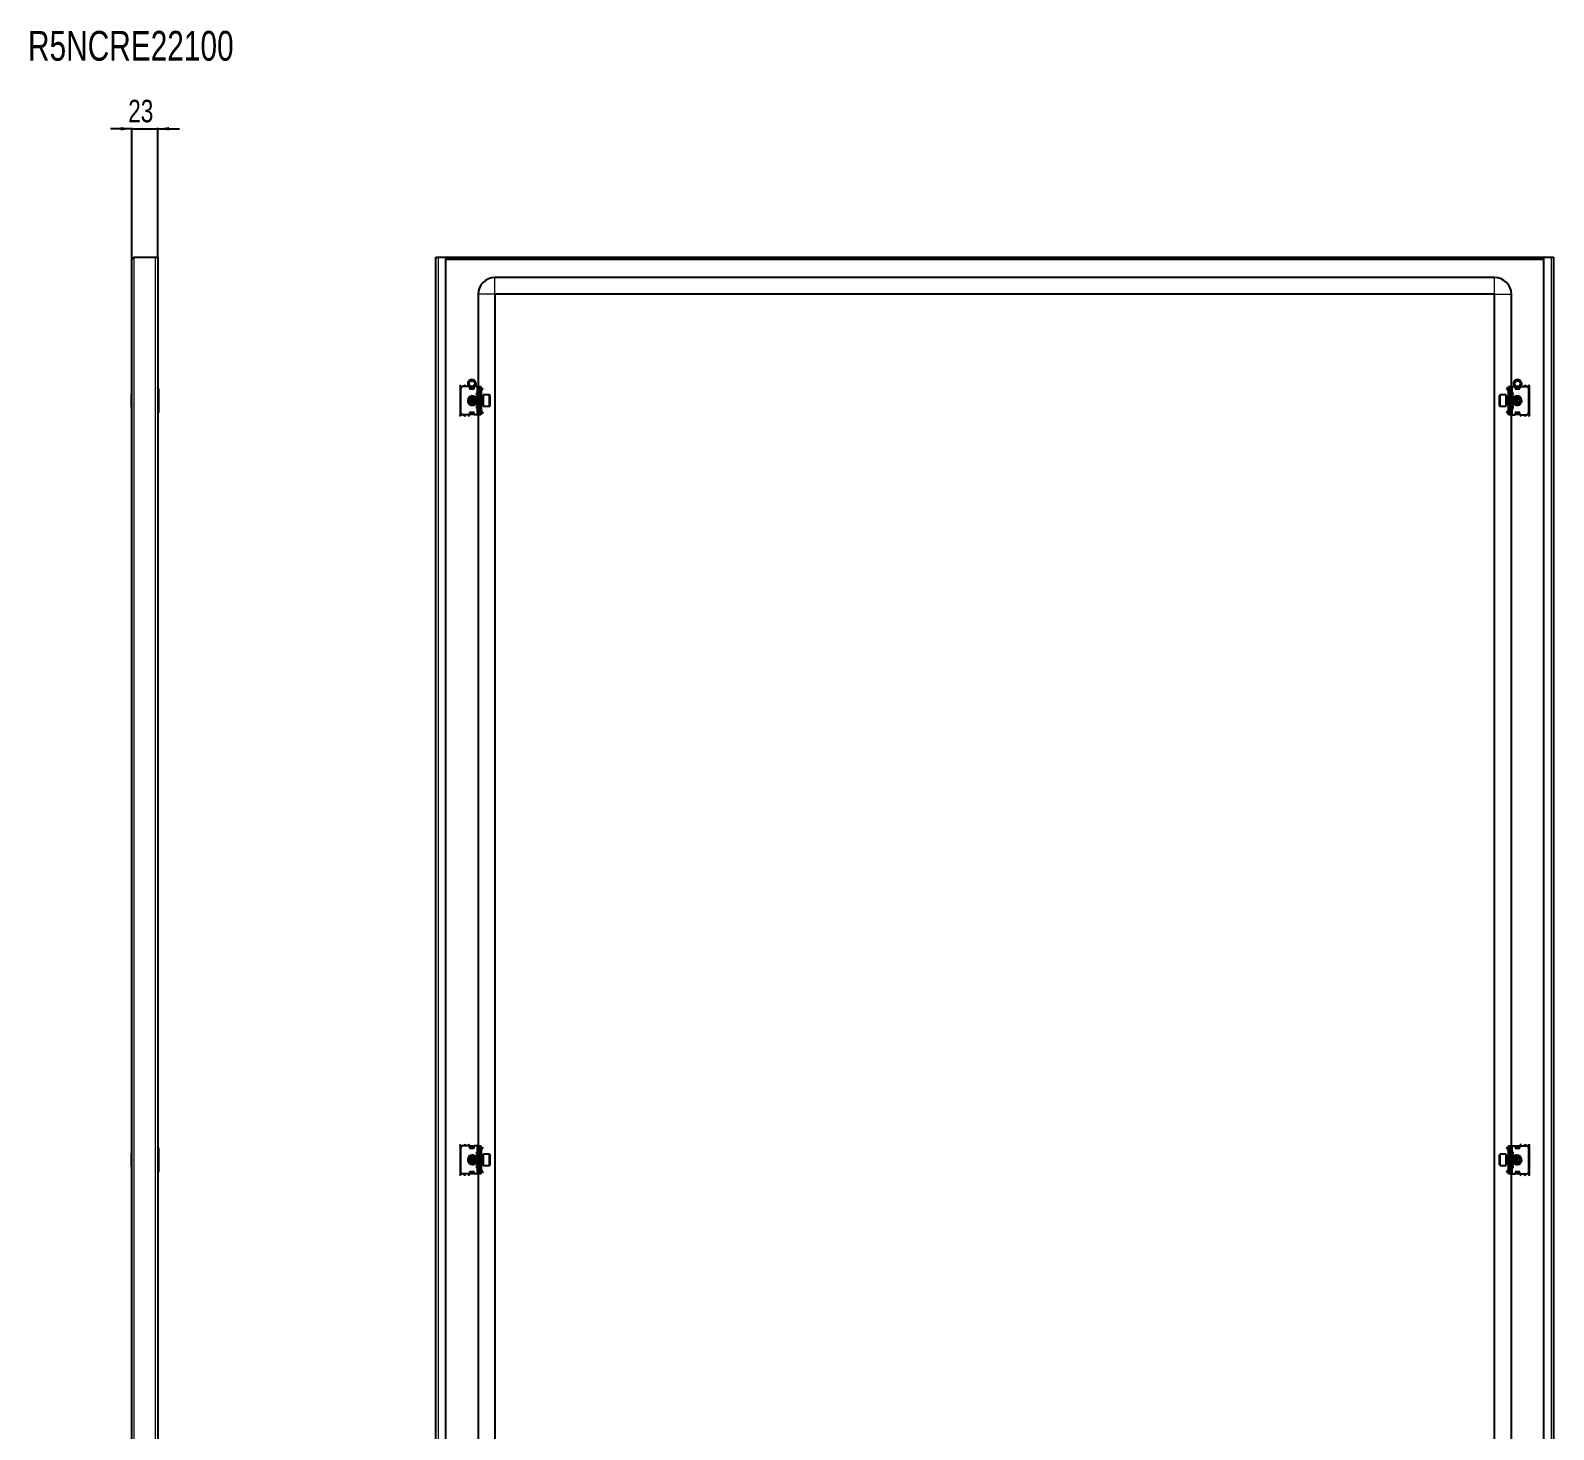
# Model space of a CAD drawing. Header units: millimetres. Extents: x -661 to 2133, y -1282 to 1206.
# Drawn here: x 778 to 2133, y -38 to 1206 of the extents above; entities that cross this region are included whole.
import ezdxf

# ---------------------------------------------------------------- set-up
doc = ezdxf.new("R2010")
doc.units = ezdxf.units.MM
doc.layers.add('FORMAT', color=7, linetype='Continuous')
doc.styles.add('SLDTEXTSTYLE0', font='TXT', dxfattribs={"width": 0.75})
doc.dimstyles.new('SLDDIMSTYLE0', dxfattribs={"dimtxt": 20, "dimasz": 10, "dimexe": 0, "dimexo": 0.0625, "dimgap": 5, "dimtad": 2, "dimdec": 1, "dimrnd": 1e-09, "dimzin": 12, "dimdsep": 46, "dimtxsty": 'SLDTEXTSTYLE0', "dimsah": 1, "dimcen": 0.09, "dimadec": 0, "dimazin": 3, "dimtfac": 1, "dimtmove": 0, "dimatfit": 0, "dimfxl": 0, "dimfrac": 2, "dimtolj": 1, "dimtzin": 12, "dimarcsym": 0})

# ---------------------------------------------------------------- blocks, each defined once
blk = doc.blocks.new('_D')
at = {"layer": 'FORMAT'}
for p, q in [((868.5, 1118.7), (849.3, 1118.7)), ((868.5, 1002.5), (868.5, 1119.7)), ((868.5, 1118.7), (891.5, 1118.7)), ((891.5, 1004.6), (891.5, 1119.7)), ((891.5, 1118.7), (910.7, 1118.7))]:
    blk.add_line(p, q, dxfattribs=at)
for points in [[(868.5, 1118.7), (858.5, 1120.3), (858.5, 1117.2)], [(891.5, 1118.7), (901.5, 1117.2), (901.5, 1120.3)]]:
    blk.add_solid(points, dxfattribs=at)
at = {"layer": 'FORMAT', "insert": (865.2, 1144.5), "char_height": 20, "attachment_point": 1, "style": 'SLDTEXTSTYLE0'}
blk.add_mtext('23', dxfattribs=at)

msp = doc.modelspace()

# ---------------------------------------------------------------- linework, layer by layer
at = {"color": 7, "linetype": 'Continuous', "lineweight": 25}
for p, q in [((868.5, -1148.34), (868.5, 1002.46)), ((870.6, 1004.56), (889.4, 1004.56)), ((889.4, 1004.56), (891.5, 1004.56)), ((891.5, 1004.56), (891.5, -1150.44)), ((1138.87, 1004.56), (1140.97, 1004.56)), ((1138.87, -1150.44), (1138.87, 1004.56)), ((1140.97, 1004.56), (1147.37, 1004.56)), ((1147.37, 1004.56), (1147.37, -1150.44)), ((1147.37, 1004.56), (2124.37, 1004.56)), ((1147.37, 1003.06), (2124.37, 1003.06)), ((2124.37, -1150.44), (2124.37, 1004.56)), ((2124.37, 1004.56), (2130.77, 1004.56)), ((2130.77, 1004.56), (2132.87, 1004.56)), ((2132.87, 1004.56), (2132.87, -1150.44)), ((2080.37, 986.56), (1191.37, 986.56)), ((1176.37, 971.56), (1176.37, 889.56)), ((1191.37, 971.56), (1191.37, -1117.44)), ((2080.37, 971.56), (1191.37, 971.56)), ((2080.37, -1117.44), (2080.37, 971.56)), ((2095.37, 889.56), (2095.37, 971.56)), ((868.5, 882.84), (868.2, 882.84)), ((868.2, 871.27), (868.2, 882.84)), ((892, 887.56), (892, 866.56)), ((1160.37, 889.81), (1160.37, 864.31)), ((1160.87, 887.56), (1160.87, 866.56)), ((1168.87, 889.56), (1162.87, 889.56)), ((1168.87, 889.56), (1168.87, 887.56)), ((1169.07, 888.77), (1168.87, 888.88)), ((1168.87, 887.56), (1172.87, 887.56)), ((1169.07, 887.56), (1169.07, 888.77)), ((1169.12, 889.18), (1169.45, 889.41)), ((1169.62, 889.18), (1169.12, 888.82)), ((1169.12, 888.82), (1169.12, 889.18)), ((1169.12, 887.91), (1169.12, 888.82)), ((1169.12, 887.56), (1169.12, 887.91)), ((1169.62, 889.33), (1169.62, 889.18)), ((1169.62, 889.18), (1170.03, 889.18)), ((1171.71, 889.18), (1172.12, 889.18)), ((1172.12, 889.18), (1172.12, 889.33)), ((1172.62, 888.82), (1172.12, 889.18)), ((1172.29, 889.41), (1172.62, 889.18)), ((1172.62, 889.18), (1172.62, 888.82)), ((1172.87, 888.88), (1172.62, 888.74)), ((1172.62, 888.82), (1172.62, 887.91)), ((1172.62, 887.91), (1172.62, 887.56)), ((1172.87, 887.56), (1172.87, 889.56)), ((1175.37, 889.56), (1172.87, 889.56)), ((1174.87, 884.06), (1174.87, 882.06)), ((1175.37, 884.06), (1174.87, 884.06)), ((1174.87, 882.31), (1175.87, 882.31)), ((1174.87, 882.06), (1176.55, 881.09)), ((1176.37, 881.06), (1174.87, 881.06)), ((1174.87, 881.06), (1174.87, 873.06)), ((1176.87, 889.56), (1175.37, 889.56)), ((1176.87, 884.06), (1175.37, 884.06)), ((1175.87, 882.31), (1176.37, 882.31)), ((1176.37, 882.31), (1176.37, 881.19)), ((1176.87, 887.56), (1176.87, 889.56)), ((1176.87, 889.56), (1178.87, 889.56)), ((1176.87, 887.56), (1176.87, 866.56)), ((1177.87, 866.56), (1177.87, 887.56)), ((1178.87, 889.56), (1178.87, 889.29)), ((1178.87, 889.29), (1178.87, 864.82)), ((1178.87, 888.47), (1179.08, 888.26)), ((1179.37, 885.81), (1178.87, 885.81)), ((1179.37, 882.31), (1178.87, 882.31)), ((1179.37, 887.56), (1179.37, 887.1)), ((1179.37, 882.31), (1179.37, 885.81)), ((1179.37, 880.06), (1179.37, 882.31)), ((1179.46, 887.22), (1180.43, 888.2)), ((1179.81, 886.87), (1179.46, 887.22)), ((1179.81, 886.87), (1180.78, 887.84)), ((1180.43, 888.2), (1180.78, 887.84)), ((1186.27, 882.06), (1180.87, 882.06)), ((1180.87, 882.06), (1180.87, 872.06)), ((1186.87, 881.46), (1186.87, 872.66)), ((2084.87, 881.12), (2084.87, 881.46)), ((2084.87, 872.66), (2084.87, 881.12)), ((2090.87, 882.06), (2085.47, 882.06)), ((2090.87, 881.68), (2090.87, 882.06)), ((2090.87, 872.06), (2090.87, 881.68)), ((2091.31, 888.2), (2090.96, 887.84)), ((2091.93, 886.87), (2090.96, 887.84)), ((2092.28, 887.22), (2091.31, 888.2)), ((2091.93, 886.87), (2092.28, 887.22)), ((2092.37, 887.56), (2092.37, 887.16)), ((2092.37, 885.81), (2092.87, 885.81)), ((2092.37, 885.81), (2092.37, 882.31)), ((2092.87, 882.31), (2092.37, 882.31)), ((2092.37, 882.31), (2092.37, 880.06)), ((2092.66, 888.26), (2092.87, 888.47)), ((2092.87, 889.56), (2094.87, 889.56)), ((2092.87, 889.29), (2092.87, 889.56)), ((2092.87, 864.82), (2092.87, 889.29)), ((2093.87, 887.56), (2093.87, 866.56)), ((2094.87, 889.56), (2094.87, 887.56)), ((2094.87, 889.56), (2096.37, 889.56)), ((2094.87, 866.56), (2094.87, 887.56)), ((2096.37, 884.06), (2094.87, 884.06)), ((2095.19, 881.09), (2096.87, 882.06)), ((2095.37, 881.19), (2095.37, 882.31)), ((2095.37, 882.31), (2095.87, 882.31)), ((2096.87, 881.06), (2095.37, 881.06)), ((2095.87, 882.31), (2096.87, 882.31)), ((2096.37, 889.56), (2098.87, 889.56)), ((2096.87, 884.06), (2096.37, 884.06)), ((2096.87, 882.06), (2096.87, 884.06)), ((2096.87, 873.06), (2096.87, 881.06)), ((2098.87, 889.56), (2098.87, 887.56)), ((2099.12, 888.74), (2098.87, 888.88)), ((2098.87, 887.56), (2102.87, 887.56)), ((2099.12, 889.18), (2099.45, 889.41)), ((2099.62, 889.18), (2099.12, 888.82)), ((2099.12, 888.82), (2099.12, 889.18)), ((2099.12, 887.91), (2099.12, 888.82)), ((2099.12, 887.56), (2099.12, 887.91)), ((2099.62, 889.33), (2099.62, 889.18)), ((2099.62, 889.18), (2100.03, 889.18)), ((2101.71, 889.18), (2102.12, 889.18)), ((2102.12, 889.18), (2102.12, 889.33)), ((2102.62, 888.82), (2102.12, 889.18)), ((2102.29, 889.41), (2102.62, 889.18)), ((2102.62, 889.18), (2102.62, 888.82)), ((2102.62, 888.82), (2102.62, 887.91)), ((2102.62, 887.91), (2102.62, 887.56)), ((2102.87, 888.88), (2102.67, 888.77)), ((2102.67, 888.77), (2102.67, 887.56)), ((2102.87, 887.56), (2102.87, 889.56)), ((2102.87, 889.56), (2108.87, 889.56)), ((2110.87, 866.56), (2110.87, 887.56)), ((2111.37, 864.31), (2111.37, 889.81)), ((868.2, 871.27), (868.5, 871.27)), ((1170.35, 874.49), (1171.18, 874.3)), ((1171.42, 880.06), (1170.87, 879.5)), ((1170.87, 879.5), (1170.87, 874.61)), ((1170.87, 874.61), (1171.42, 874.06)), ((1171.48, 880.06), (1171.42, 880.06)), ((1171.42, 880.06), (1171.42, 874.06)), ((1171.42, 874.06), (1171.48, 874.06)), ((1171.87, 879.5), (1171.48, 880.06)), ((1171.48, 880.06), (1171.48, 875.91)), ((1171.48, 875.91), (1171.48, 874.06)), ((1171.48, 874.06), (1171.87, 874.61)), ((1171.66, 874.31), (1172.03, 874.38)), ((1172.26, 880.06), (1171.87, 879.5)), ((1171.87, 879.5), (1171.87, 876.12)), ((1171.87, 876.12), (1171.87, 874.61)), ((1171.87, 874.61), (1172.26, 874.06)), ((1172.48, 880.06), (1172.26, 880.06)), ((1172.26, 880.06), (1172.26, 875.91)), ((1172.26, 875.91), (1172.26, 874.06)), ((1172.26, 874.06), (1172.48, 874.06)), ((1172.87, 879.5), (1172.48, 880.06)), ((1172.48, 880.06), (1172.48, 875.91)), ((1172.48, 875.91), (1172.48, 874.06)), ((1172.48, 874.06), (1172.87, 874.61)), ((1172.7, 879.75), (1172.95, 879.61)), ((1172.95, 874.5), (1172.7, 874.37)), ((1173.26, 880.06), (1172.87, 879.5)), ((1172.87, 879.5), (1172.87, 876.12)), ((1172.87, 876.12), (1172.87, 874.61)), ((1172.87, 874.61), (1173.26, 874.06)), ((1173.48, 880.06), (1173.26, 880.06)), ((1173.26, 880.06), (1173.26, 875.91)), ((1173.26, 875.91), (1173.26, 874.06)), ((1173.26, 874.06), (1173.48, 874.06)), ((1173.87, 879.5), (1173.48, 880.06)), ((1173.48, 880.06), (1173.48, 875.91)), ((1173.48, 875.91), (1173.48, 874.06)), ((1173.48, 874.06), (1173.87, 874.61)), ((1174.26, 880.06), (1173.87, 879.5)), ((1173.87, 879.5), (1173.87, 876.12)), ((1173.87, 876.12), (1173.87, 874.61)), ((1173.87, 874.61), (1174.26, 874.06)), ((1174.48, 880.06), (1174.26, 880.06)), ((1174.26, 880.06), (1174.26, 875.91)), ((1174.26, 875.91), (1174.26, 874.06)), ((1174.26, 874.06), (1174.48, 874.06)), ((1174.87, 879.5), (1174.48, 880.06)), ((1174.48, 880.06), (1174.48, 875.91)), ((1174.48, 875.91), (1174.48, 874.06)), ((1174.48, 874.06), (1174.87, 874.61)), ((1174.87, 873.06), (1176.37, 873.06)), ((1176.55, 873.02), (1174.87, 872.06)), ((1174.87, 872.06), (1174.87, 870.06)), ((1175.87, 871.81), (1174.87, 871.81)), ((1174.87, 870.06), (1175.37, 870.06)), ((1175.37, 870.06), (1176.87, 870.06)), ((1176.37, 871.81), (1175.87, 871.81)), ((1176.37, 872.92), (1176.37, 871.81)), ((1179.26, 880.06), (1178.87, 879.5)), ((1178.87, 874.61), (1179.26, 874.06)), ((1178.87, 871.81), (1179.37, 871.81)), ((1179.37, 868.31), (1178.87, 868.31)), ((1179.48, 880.06), (1179.26, 880.06)), ((1179.26, 880.06), (1179.26, 875.91)), ((1179.26, 875.91), (1179.26, 874.06)), ((1179.26, 874.06), (1179.48, 874.06)), ((1179.37, 871.81), (1179.37, 874.06)), ((1179.37, 868.31), (1179.37, 871.81)), ((1179.37, 866.56), (1179.37, 866.95)), ((1179.81, 867.25), (1179.46, 866.89)), ((1179.87, 879.5), (1179.48, 880.06)), ((1179.48, 880.06), (1179.48, 875.91)), ((1179.48, 875.91), (1179.48, 874.06)), ((1179.48, 874.06), (1179.87, 874.61)), ((1179.81, 867.25), (1180.78, 866.27)), ((1180.26, 880.06), (1179.87, 879.5)), ((1179.87, 879.5), (1179.87, 876.12)), ((1179.87, 876.12), (1179.87, 874.61)), ((1179.87, 874.61), (1180.26, 874.06)), ((1180.62, 880.06), (1180.26, 880.06)), ((1180.26, 880.06), (1180.26, 875.91)), ((1180.26, 875.91), (1180.26, 874.06)), ((1180.26, 874.06), (1180.62, 874.06)), ((1180.87, 872.06), (1186.27, 872.06)), ((2085.47, 872.06), (2090.87, 872.06)), ((2091.93, 867.25), (2090.96, 866.27)), ((2091.48, 880.06), (2091.12, 880.06)), ((2091.12, 874.06), (2091.48, 874.06)), ((2091.87, 879.5), (2091.48, 880.06)), ((2091.48, 875.91), (2091.48, 880.06)), ((2091.48, 874.06), (2091.48, 875.91)), ((2091.48, 874.06), (2091.87, 874.61)), ((2092.26, 880.06), (2091.87, 879.5)), ((2091.87, 876.12), (2091.87, 879.5)), ((2091.87, 874.61), (2091.87, 876.12)), ((2091.87, 874.61), (2092.26, 874.06)), ((2091.93, 867.25), (2092.28, 866.89)), ((2092.48, 880.06), (2092.26, 880.06)), ((2092.26, 875.91), (2092.26, 880.06)), ((2092.26, 874.06), (2092.26, 875.91)), ((2092.26, 874.06), (2092.48, 874.06)), ((2092.37, 874.06), (2092.37, 871.81)), ((2092.37, 871.81), (2092.87, 871.81)), ((2092.37, 871.81), (2092.37, 868.31)), ((2092.37, 868.31), (2092.87, 868.31)), ((2092.37, 866.56), (2092.37, 867.02)), ((2092.87, 879.5), (2092.48, 880.06)), ((2092.48, 875.91), (2092.48, 880.06)), ((2092.48, 874.06), (2092.48, 875.91)), ((2092.48, 874.06), (2092.87, 874.61)), ((2094.87, 870.06), (2096.37, 870.06)), ((2096.87, 872.06), (2095.19, 873.02)), ((2095.37, 873.06), (2096.87, 873.06)), ((2095.37, 871.81), (2095.37, 872.92)), ((2095.87, 871.81), (2095.37, 871.81)), ((2096.87, 871.81), (2095.87, 871.81)), ((2096.37, 870.06), (2096.87, 870.06)), ((2097.26, 880.06), (2096.87, 879.5)), ((2096.87, 874.61), (2097.26, 874.06)), ((2096.87, 870.06), (2096.87, 872.06)), ((2097.48, 880.06), (2097.26, 880.06)), ((2097.26, 875.91), (2097.26, 880.06)), ((2097.26, 874.06), (2097.26, 875.91)), ((2097.26, 874.06), (2097.48, 874.06)), ((2097.87, 879.5), (2097.48, 880.06)), ((2097.48, 875.91), (2097.48, 880.06)), ((2097.48, 874.06), (2097.48, 875.91)), ((2097.48, 874.06), (2097.87, 874.61)), ((2098.26, 880.06), (2097.87, 879.5)), ((2097.87, 876.12), (2097.87, 879.5)), ((2097.87, 874.61), (2097.87, 876.12)), ((2097.87, 874.61), (2098.26, 874.06)), ((2098.48, 880.06), (2098.26, 880.06)), ((2098.26, 875.91), (2098.26, 880.06)), ((2098.26, 874.06), (2098.26, 875.91)), ((2098.26, 874.06), (2098.48, 874.06)), ((2098.87, 879.5), (2098.48, 880.06)), ((2098.48, 875.91), (2098.48, 880.06)), ((2098.48, 874.06), (2098.48, 875.91)), ((2098.48, 874.06), (2098.87, 874.61)), ((2098.79, 879.61), (2099.04, 879.75)), ((2099.04, 874.37), (2098.79, 874.5)), ((2099.26, 880.06), (2098.87, 879.5)), ((2098.87, 876.12), (2098.87, 879.5)), ((2098.87, 874.61), (2098.87, 876.12)), ((2098.87, 874.61), (2099.26, 874.06)), ((2099.48, 880.06), (2099.26, 880.06)), ((2099.26, 875.91), (2099.26, 880.06)), ((2099.26, 874.06), (2099.26, 875.91)), ((2099.26, 874.06), (2099.48, 874.06)), ((2099.87, 879.5), (2099.48, 880.06)), ((2099.48, 875.91), (2099.48, 880.06)), ((2099.48, 874.06), (2099.48, 875.91)), ((2099.48, 874.06), (2099.87, 874.61)), ((2099.71, 874.38), (2100.08, 874.31)), ((2100.26, 880.06), (2099.87, 879.5)), ((2099.87, 876.12), (2099.87, 879.5)), ((2099.87, 874.61), (2099.87, 876.12)), ((2099.87, 874.61), (2100.26, 874.06)), ((2100.32, 880.06), (2100.26, 880.06)), ((2100.26, 875.91), (2100.26, 880.06)), ((2100.26, 874.06), (2100.26, 875.91)), ((2100.26, 874.06), (2100.32, 874.06)), ((2100.87, 879.5), (2100.32, 880.06)), ((2100.32, 879.83), (2100.32, 880.06)), ((2100.32, 874.06), (2100.32, 879.83)), ((2100.32, 874.06), (2100.87, 874.61)), ((2100.56, 874.3), (2101.39, 874.49)), ((2100.87, 879.32), (2100.87, 879.5)), ((2100.87, 874.61), (2100.87, 879.32)), ((1168.87, 864.56), (1162.87, 864.56)), ((1168.37, 864.56), (1168.37, 864.31)), ((1168.87, 866.56), (1168.87, 864.56)), ((1172.87, 866.56), (1168.87, 866.56)), ((1168.87, 864.67), (1169.07, 864.67)), ((1169.07, 864.67), (1169.07, 866.56)), ((1169.12, 866.2), (1169.12, 866.56)), ((1169.12, 865.29), (1169.12, 866.2)), ((1169.12, 865.29), (1169.62, 864.94)), ((1169.12, 864.94), (1169.12, 865.29)), ((1169.62, 864.58), (1169.12, 864.94)), ((1172.12, 864.94), (1169.62, 864.94)), ((1169.62, 864.94), (1169.62, 864.58)), ((1172.12, 864.58), (1169.62, 864.58)), ((1172.12, 864.94), (1172.62, 865.29)), ((1172.12, 864.58), (1172.12, 864.94)), ((1172.62, 864.94), (1172.12, 864.58)), ((1172.62, 866.56), (1172.62, 866.2)), ((1172.62, 866.2), (1172.62, 865.29)), ((1172.62, 865.29), (1172.62, 864.94)), ((1172.87, 864.56), (1172.87, 866.56)), ((1175.37, 864.56), (1172.87, 864.56)), ((1176.87, 864.56), (1175.37, 864.56)), ((1176.37, 864.56), (1176.37, 214.56)), ((1176.87, 864.56), (1176.87, 866.56)), ((1178.87, 864.56), (1176.87, 864.56)), ((1179.08, 865.85), (1178.87, 865.64)), ((1178.87, 864.82), (1178.87, 864.56)), ((1179.46, 866.89), (1180.43, 865.92)), ((1180.43, 865.92), (1180.78, 866.27)), ((2091.31, 865.92), (2090.96, 866.27)), ((2092.28, 866.89), (2091.31, 865.92)), ((2092.87, 865.64), (2092.66, 865.85)), ((2092.87, 864.56), (2092.87, 864.82)), ((2094.87, 864.56), (2092.87, 864.56)), ((2094.87, 866.56), (2094.87, 864.56)), ((2094.87, 864.56), (2096.37, 864.56)), ((2095.37, 214.56), (2095.37, 864.56)), ((2096.37, 864.56), (2098.87, 864.56)), ((2102.87, 866.56), (2098.87, 866.56)), ((2098.87, 866.56), (2098.87, 864.56)), ((2099.12, 866.2), (2099.12, 866.56)), ((2099.12, 865.29), (2099.12, 866.2)), ((2099.12, 864.94), (2099.12, 865.29)), ((2099.12, 865.29), (2099.62, 864.94)), ((2099.62, 864.58), (2099.12, 864.94)), ((2099.62, 864.94), (2099.62, 864.58)), ((2102.12, 864.94), (2099.62, 864.94)), ((2102.12, 864.58), (2099.62, 864.58)), ((2102.12, 864.94), (2102.62, 865.29)), ((2102.12, 864.58), (2102.12, 864.94)), ((2102.62, 864.94), (2102.12, 864.58)), ((2102.62, 866.56), (2102.62, 866.2)), ((2102.62, 866.2), (2102.62, 865.29)), ((2102.62, 865.29), (2102.62, 864.94)), ((2102.67, 866.56), (2102.67, 864.67)), ((2102.67, 864.67), (2102.87, 864.67)), ((2102.87, 864.56), (2102.87, 866.56)), ((2102.87, 864.56), (2108.87, 864.56)), ((2103.37, 864.31), (2103.37, 864.56)), ((868.5, 207.84), (868.2, 207.84)), ((868.2, 196.27), (868.2, 207.84)), ((892, 212.56), (892, 191.56)), ((1160.37, 214.81), (1160.37, 189.31)), ((1160.87, 212.56), (1160.87, 191.56)), ((1168.87, 214.56), (1162.87, 214.56)), ((1168.37, 214.81), (1168.37, 214.56)), ((1168.87, 214.56), (1168.87, 212.56)), ((1169.07, 214.44), (1168.87, 214.44)), ((1168.87, 212.56), (1172.87, 212.56)), ((1169.07, 212.56), (1169.07, 214.44)), ((1169.12, 214.18), (1169.62, 214.53)), ((1169.62, 214.18), (1169.12, 213.82)), ((1169.12, 213.82), (1169.12, 214.18)), ((1169.12, 212.91), (1169.12, 213.82)), ((1169.12, 212.56), (1169.12, 212.91)), ((1169.62, 214.53), (1169.62, 214.18)), ((1169.62, 214.53), (1172.12, 214.53)), ((1169.62, 214.18), (1172.12, 214.18)), ((1171.42, 205.06), (1170.87, 204.5)), ((1170.87, 204.5), (1170.87, 199.61)), ((1171.48, 205.06), (1171.42, 205.06)), ((1171.42, 205.06), (1171.42, 199.06)), ((1171.87, 204.5), (1171.48, 205.06)), ((1171.48, 205.06), (1171.48, 200.91)), ((1172.26, 205.06), (1171.87, 204.5)), ((1171.87, 204.5), (1171.87, 201.12)), ((1172.12, 214.18), (1172.12, 214.53)), ((1172.12, 214.53), (1172.62, 214.18)), ((1172.62, 213.82), (1172.12, 214.18)), ((1172.48, 205.06), (1172.26, 205.06)), ((1172.26, 205.06), (1172.26, 200.91)), ((1172.87, 204.5), (1172.48, 205.06)), ((1172.48, 205.06), (1172.48, 200.91)), ((1172.62, 214.18), (1172.62, 213.82)), ((1172.62, 213.82), (1172.62, 212.91)), ((1172.62, 212.91), (1172.62, 212.56)), ((1172.7, 204.75), (1172.95, 204.61)), ((1175.37, 214.56), (1172.87, 214.56)), ((1172.87, 212.56), (1172.87, 214.56)), ((1173.26, 205.06), (1172.87, 204.5)), ((1172.87, 204.5), (1172.87, 201.12)), ((1173.48, 205.06), (1173.26, 205.06)), ((1173.26, 205.06), (1173.26, 200.91)), ((1173.87, 204.5), (1173.48, 205.06)), ((1173.48, 205.06), (1173.48, 200.91)), ((1174.26, 205.06), (1173.87, 204.5)), ((1173.87, 204.5), (1173.87, 201.12)), ((1174.48, 205.06), (1174.26, 205.06)), ((1174.26, 205.06), (1174.26, 200.91)), ((1174.87, 204.5), (1174.48, 205.06)), ((1174.48, 205.06), (1174.48, 200.91)), ((1174.87, 209.06), (1174.87, 207.06)), ((1175.37, 209.06), (1174.87, 209.06)), ((1174.87, 207.31), (1175.87, 207.31)), ((1174.87, 207.06), (1176.55, 206.09)), ((1176.37, 206.06), (1174.87, 206.06)), ((1174.87, 206.06), (1174.87, 198.06)), ((1176.87, 214.56), (1175.37, 214.56)), ((1176.87, 209.06), (1175.37, 209.06)), ((1175.87, 207.31), (1176.37, 207.31)), ((1176.37, 207.31), (1176.37, 206.19)), ((1176.87, 212.56), (1176.87, 214.56)), ((1176.87, 214.56), (1178.87, 214.56)), ((1176.87, 212.56), (1176.87, 191.56)), ((1177.87, 191.56), (1177.87, 212.56)), ((1178.87, 214.56), (1178.87, 214.29)), ((1178.87, 214.29), (1178.87, 189.82)), ((1178.87, 213.47), (1179.08, 213.26)), ((1179.37, 210.81), (1178.87, 210.81)), ((1179.37, 207.31), (1178.87, 207.31)), ((1179.26, 205.06), (1178.87, 204.5)), ((1179.48, 205.06), (1179.26, 205.06)), ((1179.26, 205.06), (1179.26, 200.91)), ((1179.37, 212.56), (1179.37, 212.1)), ((1179.37, 207.31), (1179.37, 210.81)), ((1179.37, 205.06), (1179.37, 207.31)), ((1179.46, 212.22), (1180.43, 213.2)), ((1179.81, 211.87), (1179.46, 212.22)), ((1179.87, 204.5), (1179.48, 205.06)), ((1179.48, 205.06), (1179.48, 200.91)), ((1179.81, 211.87), (1180.78, 212.84)), ((1180.26, 205.06), (1179.87, 204.5)), ((1179.87, 204.5), (1179.87, 201.12)), ((1180.62, 205.06), (1180.26, 205.06)), ((1180.26, 205.06), (1180.26, 200.91)), ((1180.43, 213.2), (1180.78, 212.84)), ((1186.27, 207.06), (1180.87, 207.06)), ((1180.87, 207.06), (1180.87, 197.06)), ((1186.87, 206.46), (1186.87, 197.66)), ((2084.87, 206.12), (2084.87, 206.46)), ((2084.87, 197.66), (2084.87, 206.12)), ((2090.87, 207.06), (2085.47, 207.06)), ((2090.87, 206.68), (2090.87, 207.06)), ((2090.87, 197.06), (2090.87, 206.68)), ((2091.31, 213.2), (2090.96, 212.84)), ((2091.93, 211.87), (2090.96, 212.84)), ((2091.48, 205.06), (2091.12, 205.06)), ((2092.28, 212.22), (2091.31, 213.2)), ((2091.87, 204.5), (2091.48, 205.06)), ((2091.48, 200.91), (2091.48, 205.06)), ((2092.26, 205.06), (2091.87, 204.5)), ((2091.87, 201.12), (2091.87, 204.5)), ((2091.93, 211.87), (2092.28, 212.22)), ((2092.48, 205.06), (2092.26, 205.06)), ((2092.26, 200.91), (2092.26, 205.06)), ((2092.37, 212.56), (2092.37, 212.16)), ((2092.37, 210.81), (2092.87, 210.81)), ((2092.37, 210.81), (2092.37, 207.31)), ((2092.87, 207.31), (2092.37, 207.31)), ((2092.37, 207.31), (2092.37, 205.06)), ((2092.87, 204.5), (2092.48, 205.06)), ((2092.48, 200.91), (2092.48, 205.06)), ((2092.66, 213.26), (2092.87, 213.47)), ((2092.87, 214.56), (2094.87, 214.56)), ((2092.87, 214.29), (2092.87, 214.56)), ((2092.87, 189.82), (2092.87, 214.29)), ((2093.87, 212.56), (2093.87, 191.56)), ((2094.87, 214.56), (2094.87, 212.56)), ((2094.87, 214.56), (2096.37, 214.56)), ((2094.87, 191.56), (2094.87, 212.56)), ((2096.37, 209.06), (2094.87, 209.06)), ((2095.19, 206.09), (2096.87, 207.06)), ((2095.37, 206.19), (2095.37, 207.31)), ((2095.37, 207.31), (2095.87, 207.31)), ((2096.87, 206.06), (2095.37, 206.06)), ((2095.87, 207.31), (2096.87, 207.31)), ((2096.37, 214.56), (2098.87, 214.56)), ((2096.87, 209.06), (2096.37, 209.06)), ((2096.87, 207.06), (2096.87, 209.06)), ((2096.87, 198.06), (2096.87, 206.06)), ((2097.26, 205.06), (2096.87, 204.5)), ((2097.48, 205.06), (2097.26, 205.06)), ((2097.26, 200.91), (2097.26, 205.06)), ((2097.87, 204.5), (2097.48, 205.06)), ((2097.48, 200.91), (2097.48, 205.06)), ((2098.26, 205.06), (2097.87, 204.5)), ((2097.87, 201.12), (2097.87, 204.5)), ((2098.48, 205.06), (2098.26, 205.06)), ((2098.26, 200.91), (2098.26, 205.06)), ((2098.87, 204.5), (2098.48, 205.06)), ((2098.48, 200.91), (2098.48, 205.06)), ((2098.79, 204.61), (2099.04, 204.75)), ((2098.87, 214.56), (2098.87, 212.56)), ((2098.87, 212.56), (2102.87, 212.56)), ((2099.26, 205.06), (2098.87, 204.5)), ((2098.87, 201.12), (2098.87, 204.5)), ((2099.12, 214.18), (2099.62, 214.53)), ((2099.62, 214.18), (2099.12, 213.82)), ((2099.12, 213.82), (2099.12, 214.18)), ((2099.12, 212.91), (2099.12, 213.82)), ((2099.12, 212.56), (2099.12, 212.91)), ((2099.48, 205.06), (2099.26, 205.06)), ((2099.26, 200.91), (2099.26, 205.06)), ((2099.87, 204.5), (2099.48, 205.06)), ((2099.48, 200.91), (2099.48, 205.06)), ((2099.62, 214.53), (2099.62, 214.18)), ((2099.62, 214.53), (2102.12, 214.53)), ((2099.62, 214.18), (2102.12, 214.18)), ((2100.26, 205.06), (2099.87, 204.5)), ((2099.87, 201.12), (2099.87, 204.5)), ((2100.32, 205.06), (2100.26, 205.06)), ((2100.26, 200.91), (2100.26, 205.06)), ((2100.87, 204.5), (2100.32, 205.06)), ((2100.32, 204.83), (2100.32, 205.06)), ((2100.32, 199.06), (2100.32, 204.83)), ((2100.87, 204.32), (2100.87, 204.5)), ((2100.87, 199.61), (2100.87, 204.32)), ((2102.12, 214.18), (2102.12, 214.53)), ((2102.12, 214.53), (2102.62, 214.18)), ((2102.62, 213.82), (2102.12, 214.18)), ((2102.62, 214.18), (2102.62, 213.82)), ((2102.62, 213.82), (2102.62, 212.91)), ((2102.62, 212.91), (2102.62, 212.56)), ((2102.67, 214.44), (2102.67, 212.56)), ((2102.87, 214.44), (2102.67, 214.44)), ((2102.87, 214.56), (2108.87, 214.56)), ((2102.87, 212.56), (2102.87, 214.56)), ((2103.37, 214.56), (2103.37, 214.81)), ((2110.87, 191.56), (2110.87, 212.56)), ((2111.37, 189.31), (2111.37, 214.81)), ((868.2, 196.27), (868.5, 196.27)), ((1172.87, 191.56), (1168.87, 191.56)), ((1168.87, 191.56), (1168.87, 189.56)), ((1168.87, 189.67), (1169.07, 189.67)), ((1169.07, 189.67), (1169.07, 191.56)), ((1169.12, 191.2), (1169.12, 191.56)), ((1169.12, 190.29), (1169.12, 191.2)), ((1169.12, 190.29), (1169.62, 189.94)), ((1169.12, 189.94), (1169.12, 190.29)), ((1169.62, 189.58), (1169.12, 189.94)), ((1172.12, 189.94), (1169.62, 189.94)), ((1169.62, 189.94), (1169.62, 189.58)), ((1170.35, 199.49), (1171.18, 199.3)), ((1170.87, 199.61), (1171.42, 199.06)), ((1171.42, 199.06), (1171.48, 199.06)), ((1171.48, 200.91), (1171.48, 199.06)), ((1171.48, 199.06), (1171.87, 199.61)), ((1171.66, 199.31), (1172.03, 199.38)), ((1171.87, 201.12), (1171.87, 199.61)), ((1171.87, 199.61), (1172.26, 199.06)), ((1172.12, 189.94), (1172.62, 190.29)), ((1172.12, 189.58), (1172.12, 189.94)), ((1172.62, 189.94), (1172.12, 189.58)), ((1172.26, 200.91), (1172.26, 199.06)), ((1172.26, 199.06), (1172.48, 199.06)), ((1172.48, 200.91), (1172.48, 199.06)), ((1172.48, 199.06), (1172.87, 199.61)), ((1172.62, 191.56), (1172.62, 191.2)), ((1172.62, 191.2), (1172.62, 190.29)), ((1172.62, 190.29), (1172.62, 189.94)), ((1172.95, 199.5), (1172.7, 199.37)), ((1172.87, 201.12), (1172.87, 199.61)), ((1172.87, 199.61), (1173.26, 199.06)), ((1172.87, 189.56), (1172.87, 191.56)), ((1173.26, 200.91), (1173.26, 199.06)), ((1173.26, 199.06), (1173.48, 199.06)), ((1173.48, 200.91), (1173.48, 199.06)), ((1173.48, 199.06), (1173.87, 199.61)), ((1173.87, 201.12), (1173.87, 199.61)), ((1173.87, 199.61), (1174.26, 199.06)), ((1174.26, 200.91), (1174.26, 199.06)), ((1174.26, 199.06), (1174.48, 199.06)), ((1174.48, 200.91), (1174.48, 199.06)), ((1174.48, 199.06), (1174.87, 199.61)), ((1174.87, 198.06), (1176.37, 198.06)), ((1176.55, 198.02), (1174.87, 197.06)), ((1174.87, 197.06), (1174.87, 195.06)), ((1175.87, 196.81), (1174.87, 196.81)), ((1174.87, 195.06), (1175.37, 195.06)), ((1175.37, 195.06), (1176.87, 195.06)), ((1176.37, 196.81), (1175.87, 196.81)), ((1176.37, 197.92), (1176.37, 196.81)), ((1176.87, 189.56), (1176.87, 191.56)), ((1178.87, 199.61), (1179.26, 199.06)), ((1178.87, 196.81), (1179.37, 196.81)), ((1179.37, 193.31), (1178.87, 193.31)), ((1179.08, 190.85), (1178.87, 190.64)), ((1178.87, 189.82), (1178.87, 189.56)), ((1179.26, 200.91), (1179.26, 199.06)), ((1179.26, 199.06), (1179.48, 199.06)), ((1179.37, 196.81), (1179.37, 199.06)), ((1179.37, 193.31), (1179.37, 196.81)), ((1179.37, 191.56), (1179.37, 191.95)), ((1179.81, 192.25), (1179.46, 191.89)), ((1179.46, 191.89), (1180.43, 190.92)), ((1179.48, 200.91), (1179.48, 199.06)), ((1179.48, 199.06), (1179.87, 199.61)), ((1179.81, 192.25), (1180.78, 191.27)), ((1179.87, 201.12), (1179.87, 199.61)), ((1179.87, 199.61), (1180.26, 199.06)), ((1180.26, 200.91), (1180.26, 199.06)), ((1180.26, 199.06), (1180.62, 199.06)), ((1180.43, 190.92), (1180.78, 191.27)), ((1180.87, 197.06), (1186.27, 197.06)), ((2085.47, 197.06), (2090.87, 197.06)), ((2091.93, 192.25), (2090.96, 191.27)), ((2091.31, 190.92), (2090.96, 191.27)), ((2091.12, 199.06), (2091.48, 199.06)), ((2092.28, 191.89), (2091.31, 190.92)), ((2091.48, 199.06), (2091.48, 200.91)), ((2091.48, 199.06), (2091.87, 199.61)), ((2091.87, 199.61), (2091.87, 201.12)), ((2091.87, 199.61), (2092.26, 199.06)), ((2091.93, 192.25), (2092.28, 191.89)), ((2092.26, 199.06), (2092.26, 200.91)), ((2092.26, 199.06), (2092.48, 199.06)), ((2092.37, 199.06), (2092.37, 196.81)), ((2092.37, 196.81), (2092.87, 196.81)), ((2092.37, 196.81), (2092.37, 193.31)), ((2092.37, 193.31), (2092.87, 193.31)), ((2092.37, 191.56), (2092.37, 192.02)), ((2092.48, 199.06), (2092.48, 200.91)), ((2092.48, 199.06), (2092.87, 199.61)), ((2092.87, 190.64), (2092.66, 190.85)), ((2092.87, 189.56), (2092.87, 189.82)), ((2094.87, 195.06), (2096.37, 195.06)), ((2094.87, 191.56), (2094.87, 189.56)), ((2096.87, 197.06), (2095.19, 198.02)), ((2095.37, 198.06), (2096.87, 198.06)), ((2095.37, 196.81), (2095.37, 197.92)), ((2095.87, 196.81), (2095.37, 196.81)), ((2096.87, 196.81), (2095.87, 196.81)), ((2096.37, 195.06), (2096.87, 195.06)), ((2096.87, 199.61), (2097.26, 199.06)), ((2096.87, 195.06), (2096.87, 197.06)), ((2097.26, 199.06), (2097.26, 200.91)), ((2097.26, 199.06), (2097.48, 199.06)), ((2097.48, 199.06), (2097.48, 200.91)), ((2097.48, 199.06), (2097.87, 199.61)), ((2097.87, 199.61), (2097.87, 201.12)), ((2097.87, 199.61), (2098.26, 199.06)), ((2098.26, 199.06), (2098.26, 200.91)), ((2098.26, 199.06), (2098.48, 199.06)), ((2098.48, 199.06), (2098.48, 200.91)), ((2098.48, 199.06), (2098.87, 199.61)), ((2099.04, 199.37), (2098.79, 199.5)), ((2098.87, 199.61), (2098.87, 201.12)), ((2098.87, 199.61), (2099.26, 199.06)), ((2098.87, 191.56), (2098.87, 189.56)), ((2102.87, 191.56), (2098.87, 191.56)), ((2099.12, 191.2), (2099.12, 191.56)), ((2099.12, 190.29), (2099.12, 191.2)), ((2099.12, 189.94), (2099.12, 190.29)), ((2099.12, 190.29), (2099.62, 189.94)), ((2099.62, 189.58), (2099.12, 189.94)), ((2099.26, 199.06), (2099.26, 200.91)), ((2099.26, 199.06), (2099.48, 199.06)), ((2099.48, 199.06), (2099.48, 200.91)), ((2099.48, 199.06), (2099.87, 199.61)), ((2099.62, 189.94), (2099.62, 189.58)), ((2102.12, 189.94), (2099.62, 189.94)), ((2099.71, 199.38), (2100.08, 199.31)), ((2099.87, 199.61), (2099.87, 201.12)), ((2099.87, 199.61), (2100.26, 199.06)), ((2100.26, 199.06), (2100.26, 200.91)), ((2100.26, 199.06), (2100.32, 199.06)), ((2100.32, 199.06), (2100.87, 199.61)), ((2100.56, 199.3), (2101.39, 199.49)), ((2102.12, 189.94), (2102.62, 190.29)), ((2102.12, 189.58), (2102.12, 189.94)), ((2102.62, 189.94), (2102.12, 189.58)), ((2102.62, 191.56), (2102.62, 191.2)), ((2102.62, 191.2), (2102.62, 190.29)), ((2102.62, 190.29), (2102.62, 189.94)), ((2102.67, 191.56), (2102.67, 189.67)), ((2102.67, 189.67), (2102.87, 189.67)), ((2102.87, 189.56), (2102.87, 191.56)), ((1168.87, 189.56), (1162.87, 189.56)), ((1168.37, 189.56), (1168.37, 189.31)), ((1172.12, 189.58), (1169.62, 189.58)), ((1175.37, 189.56), (1172.87, 189.56)), ((1176.87, 189.56), (1175.37, 189.56)), ((1176.37, 189.56), (1176.37, -335.44)), ((1178.87, 189.56), (1176.87, 189.56)), ((2094.87, 189.56), (2092.87, 189.56)), ((2094.87, 189.56), (2096.37, 189.56)), ((2095.37, -335.44), (2095.37, 189.56)), ((2096.37, 189.56), (2098.87, 189.56)), ((2102.12, 189.58), (2099.62, 189.58)), ((2102.87, 189.56), (2108.87, 189.56)), ((2103.37, 189.31), (2103.37, 189.56))]:
    msp.add_line(p, q, dxfattribs=at)
at = {"color": 8, "linetype": 'Continuous', "lineweight": 18}
for p, q in [((870.6, -1150.44), (870.6, 1004.56)), ((889.4, -1150.44), (889.4, 1004.56)), ((1140.97, 1004.56), (1140.97, -1150.44)), ((1147.37, 1002.46), (2124.37, 1002.46)), ((2130.77, 1004.56), (2130.77, -1150.44)), ((1191.37, 971.56), (1191.37, 986.56)), ((2080.37, 971.56), (2080.37, 986.56)), ((1191.37, 971.56), (1176.37, 971.56)), ((2080.37, 971.56), (2095.37, 971.56)), ((1160.37, 889.81), (1164.37, 889.81)), ((1164.37, 889.81), (1167.87, 889.81)), ((1172.62, 887.91), (1169.12, 887.91)), ((1175.37, 889.56), (1175.37, 884.06)), ((1175.87, 884.06), (1175.87, 882.31)), ((1176.37, 873.06), (1176.37, 881.06)), ((1177.87, 887.56), (1176.87, 887.56)), ((1178.87, 888.06), (1179.08, 888.26)), ((1178.87, 887.56), (1179.37, 887.56)), ((1186.27, 872.06), (1186.27, 882.06)), ((2085.47, 882.06), (2085.47, 881.68)), ((2085.47, 881.68), (2085.47, 872.06)), ((2092.87, 887.56), (2092.37, 887.56)), ((2092.87, 888.06), (2092.66, 888.26)), ((2094.87, 887.56), (2093.87, 887.56)), ((2095.37, 881.06), (2095.37, 873.06)), ((2095.87, 882.31), (2095.87, 884.06)), ((2096.37, 884.06), (2096.37, 889.56)), ((2102.62, 887.91), (2099.12, 887.91)), ((2103.87, 889.81), (2107.37, 889.81)), ((2111.37, 889.81), (2107.37, 889.81)), ((1175.37, 870.06), (1175.37, 864.56)), ((1175.87, 871.81), (1175.87, 870.06)), ((1180.62, 879.83), (1180.62, 880.06)), ((1180.62, 874.06), (1180.62, 879.83)), ((2091.12, 880.06), (2091.12, 874.06)), ((2095.87, 870.06), (2095.87, 871.81)), ((2096.37, 864.56), (2096.37, 870.06)), ((1160.37, 864.31), (1164.37, 864.31)), ((1168.37, 864.31), (1164.37, 864.31)), ((1169.12, 866.2), (1172.62, 866.2)), ((1176.87, 866.56), (1177.87, 866.56)), ((1178.87, 866.56), (1179.37, 866.56)), ((1178.87, 866.06), (1179.08, 865.85)), ((2092.87, 866.56), (2092.37, 866.56)), ((2092.87, 866.06), (2092.66, 865.85)), ((2093.87, 866.56), (2094.87, 866.56)), ((2099.12, 866.2), (2102.62, 866.2)), ((2107.37, 864.31), (2103.37, 864.31)), ((2111.37, 864.31), (2107.37, 864.31)), ((1160.37, 214.81), (1164.37, 214.81)), ((1164.37, 214.81), (1168.37, 214.81)), ((1172.62, 212.91), (1169.12, 212.91)), ((1175.37, 214.56), (1175.37, 209.06)), ((1175.87, 209.06), (1175.87, 207.31)), ((1176.37, 198.06), (1176.37, 206.06)), ((1177.87, 212.56), (1176.87, 212.56)), ((1178.87, 213.06), (1179.08, 213.26)), ((1178.87, 212.56), (1179.37, 212.56)), ((1180.62, 204.83), (1180.62, 205.06)), ((1180.62, 199.06), (1180.62, 204.83)), ((1186.27, 197.06), (1186.27, 207.06)), ((2085.47, 207.06), (2085.47, 206.68)), ((2085.47, 206.68), (2085.47, 197.06)), ((2091.12, 205.06), (2091.12, 199.06)), ((2092.87, 212.56), (2092.37, 212.56)), ((2092.87, 213.06), (2092.66, 213.26)), ((2094.87, 212.56), (2093.87, 212.56)), ((2095.37, 206.06), (2095.37, 198.06)), ((2095.87, 207.31), (2095.87, 209.06)), ((2096.37, 209.06), (2096.37, 214.56)), ((2102.62, 212.91), (2099.12, 212.91)), ((2103.37, 214.81), (2107.37, 214.81)), ((2111.37, 214.81), (2107.37, 214.81)), ((1169.12, 191.2), (1172.62, 191.2)), ((1175.37, 195.06), (1175.37, 189.56)), ((1175.87, 196.81), (1175.87, 195.06)), ((1176.87, 191.56), (1177.87, 191.56)), ((1178.87, 191.56), (1179.37, 191.56)), ((1178.87, 191.06), (1179.08, 190.85)), ((2092.87, 191.56), (2092.37, 191.56)), ((2092.87, 191.06), (2092.66, 190.85)), ((2093.87, 191.56), (2094.87, 191.56)), ((2095.87, 195.06), (2095.87, 196.81)), ((2096.37, 189.56), (2096.37, 195.06)), ((2099.12, 191.2), (2102.62, 191.2)), ((1160.37, 189.31), (1164.37, 189.31)), ((1168.37, 189.31), (1164.37, 189.31)), ((2107.37, 189.31), (2103.37, 189.31)), ((2111.37, 189.31), (2107.37, 189.31))]:
    msp.add_line(p, q, dxfattribs=at)
at = {"color": 7, "linetype": 'Continuous', "lineweight": 25, "flags": 128}
for points in [[(1172.03, 879.73), (1171.9, 879.76), (1171.66, 879.8)], [(2100.08, 879.8), (2099.84, 879.76), (2099.71, 879.73)], [(1172.03, 204.73), (1171.9, 204.76), (1171.66, 204.8)], [(2100.08, 204.8), (2099.84, 204.76), (2099.71, 204.73)]]:
    msp.add_lwpolyline(points, dxfattribs=at)
at = {"color": 7, "linetype": 'Continuous', "lineweight": 25}
for centre, radius in [((1170.87, 892.06), 3), ((1170.87, 892.06), 2.5), ((2100.87, 892.06), 3), ((2100.87, 892.06), 2.5)]:
    msp.add_circle(centre, radius, dxfattribs=at)
for centre, radius, start, end in [((1191.37, 971.56), 15, 90, 180), ((2080.37, 971.56), 15, 0, 90), ((1170.87, 892.06), 3.75, 0, 221.81031), ((2100.87, 892.06), 3.75, 0, 221.81031), ((890, 887.56), 2, 0, 41.40962), ((1162.87, 887.56), 2, 90, 180), ((1171.37, 877.06), 4, 45.71765, 270), ((1170.87, 892.06), 3.75, 318.18969, 0), ((1176.37, 881.56), 0.5, 270, 360), ((1179.87, 887.56), 2, 120, 180), ((1178.37, 887.56), 1, 0, 45), ((1186.27, 881.46), 0.6, 0, 90), ((2085.47, 881.46), 0.6, 90, 180), ((2093.37, 887.56), 1, 135, 180), ((2091.87, 887.56), 2, 0, 60), ((2095.37, 881.56), 0.5, 180, 270), ((2100.37, 877.06), 4, 90, 134.28235), ((2100.37, 877.06), 4, 225.71765, 90), ((2100.87, 892.06), 3.75, 318.18969, 0), ((2108.87, 887.56), 2, 0, 90), ((1171.37, 877.06), 3, 74.33161, 285.66839), ((1171.37, 877.06), 2.76, 94.01261, 248.2426), ((1171.37, 877.06), 2.45, 101.79772, 258.20228), ((1171.37, 877.06), 4, 270, 314.28235), ((1176.37, 872.56), 0.5, 0, 90), ((1180.62, 880.31), 0.25, 270, 0), ((1180.62, 873.81), 0.25, 360, 90), ((1186.27, 872.66), 0.6, 270, 360), ((2085.47, 872.66), 0.6, 180, 270), ((2091.12, 880.31), 0.25, 180, 270), ((2091.12, 873.81), 0.25, 90, 180), ((2095.37, 872.56), 0.5, 90, 180), ((2100.37, 877.06), 3, 254.33161, 105.66839), ((2100.37, 877.06), 2.76, 291.7574, 85.98739), ((2100.37, 877.06), 2.45, 21.7574, 78.20228), ((2100.37, 877.06), 2.45, 281.79772, 21.7574), ((890, 866.56), 2, 318.59038, 0), ((1162.87, 866.56), 2, 180, 270), ((1179.87, 866.56), 2, 180, 240), ((1178.37, 866.56), 1, 315, 0), ((2093.37, 866.56), 1, 180, 225), ((2091.87, 866.56), 2, 300, 0), ((2108.87, 866.56), 2, 270, 0), ((890, 212.56), 2, 0, 41.40962), ((1162.87, 212.56), 2, 90, 180), ((1171.37, 202.06), 4, 45.71765, 270), ((1171.37, 202.06), 3, 74.33161, 285.66839), ((1171.37, 202.06), 2.76, 94.01261, 248.2426), ((1171.37, 202.06), 2.45, 101.79772, 258.20228), ((1176.37, 206.56), 0.5, 270, 360), ((1179.87, 212.56), 2, 120, 180), ((1178.37, 212.56), 1, 0, 45), ((1180.62, 205.31), 0.25, 270, 0), ((1186.27, 206.46), 0.6, 0, 90), ((2085.47, 206.46), 0.6, 90, 180), ((2091.12, 205.31), 0.25, 180, 270), ((2093.37, 212.56), 1, 135, 180), ((2091.87, 212.56), 2, 0, 60), ((2095.37, 206.56), 0.5, 180, 270), ((2100.37, 202.06), 4, 90, 134.28235), ((2100.37, 202.06), 4, 225.71765, 90), ((2100.37, 202.06), 3, 254.33161, 105.66839), ((2100.37, 202.06), 2.76, 291.7574, 85.98739), ((2100.37, 202.06), 2.45, 21.7574, 78.20228), ((2108.87, 212.56), 2, 0, 90), ((890, 191.56), 2, 318.59038, 0), ((1162.87, 191.56), 2, 180, 270), ((1171.37, 202.06), 4, 270, 314.28235), ((1176.37, 197.56), 0.5, 0, 90), ((1179.87, 191.56), 2, 180, 240), ((1178.37, 191.56), 1, 315, 0), ((1180.62, 198.81), 0.25, 360, 90), ((1186.27, 197.66), 0.6, 270, 360), ((2085.47, 197.66), 0.6, 180, 270), ((2091.12, 198.81), 0.25, 90, 180), ((2093.37, 191.56), 1, 180, 225), ((2091.87, 191.56), 2, 300, 0), ((2095.37, 197.56), 0.5, 90, 180), ((2100.37, 202.06), 2.45, 281.79772, 21.7574), ((2108.87, 191.56), 2, 270, 0)]:
    msp.add_arc(centre, radius, start, end, dxfattribs=at)
at = {"color": 8, "linetype": 'Continuous', "lineweight": 18}
for centre, start, end in [((1171.37, 877.06), 38.94244, 270), ((2100.37, 877.06), 218.94244, 90), ((2100.37, 877.06), 90, 141.05756), ((1171.37, 877.06), 270, 321.05756), ((1171.37, 202.06), 38.94244, 270), ((2100.37, 202.06), 218.94244, 90), ((2100.37, 202.06), 90, 141.05756), ((1171.37, 202.06), 270, 321.05756)]:
    msp.add_arc(centre, 4.5, start, end, dxfattribs=at)
at = {"color": 7, "linetype": 'Continuous', "lineweight": 25}
for points, knots in [([(870.6, 1004.56), (870.32, 1004.38), (870.05, 1004.21), (869.54, 1003.86), (869.31, 1003.68), (868.92, 1003.33), (868.76, 1003.16), (868.55, 1002.81), (868.5, 1002.63), (868.5, 1002.46)], [0, 0, 0, 0, 0.25, 0.25, 0.5, 0.5, 0.75, 0.75, 1, 1, 1, 1]), ([(1160.37, 889.81), (1160.47, 890.05), (1160.66, 890.54), (1160.85, 890.93), (1160.94, 891.13)], [0, 0, 0, 0, 0.5020654, 1, 1, 1, 1]), ([(1163.8, 891.12), (1163.88, 890.96), (1164.05, 890.61), (1164.24, 890.13), (1164.35, 889.85), (1164.37, 889.81)], [0, 0, 0, 0, 0.4154826, 0.9171518, 1, 1, 1, 1]), ([(1164.37, 889.81), (1164.47, 890.05), (1164.66, 890.54), (1164.85, 890.93), (1164.94, 891.13)], [0, 0, 0, 0, 0.5020654, 1, 1, 1, 1]), ([(1179.46, 887.22), (1179.3, 887.03), (1179, 886.65), (1178.88, 886.13), (1178.87, 885.85), (1178.87, 885.81)], [0, 0, 0, 0, 0.46186285, 0.92372566, 1, 1, 1, 1]), ([(1179.81, 886.87), (1179.69, 886.72), (1179.51, 886.49), (1179.39, 886.11), (1179.38, 885.91), (1179.37, 885.81)], [0, 0, 0, 0, 0.4850424, 0.7384039, 1, 1, 1, 1]), ([(2092.37, 885.81), (2092.35, 886), (2092.32, 886.29), (2092.13, 886.64), (2092, 886.79), (2091.93, 886.87)], [0, 0, 0, 0, 0.4850424, 0.7384039, 1, 1, 1, 1]), ([(2092.87, 885.81), (2092.84, 886.05), (2092.79, 886.53), (2092.51, 886.99), (2092.31, 887.19), (2092.28, 887.22)], [0, 0, 0, 0, 0.4618628, 0.9237257, 1, 1, 1, 1]), ([(2106.8, 891.12), (2106.88, 890.96), (2107.05, 890.61), (2107.24, 890.13), (2107.35, 889.85), (2107.37, 889.81)], [0, 0, 0, 0, 0.4154826, 0.91715183, 1, 1, 1, 1]), ([(2107.37, 889.81), (2107.47, 890.05), (2107.66, 890.54), (2107.85, 890.93), (2107.94, 891.13)], [0, 0, 0, 0, 0.5020654, 1, 1, 1, 1]), ([(2110.8, 891.12), (2110.88, 890.96), (2111.05, 890.61), (2111.24, 890.13), (2111.35, 889.85), (2111.37, 889.81)], [0, 0, 0, 0, 0.4154826, 0.9171518, 1, 1, 1, 1]), ([(1178.87, 868.31), (1178.9, 868.06), (1178.95, 867.58), (1179.23, 867.12), (1179.43, 866.92), (1179.46, 866.89)], [0, 0, 0, 0, 0.4618628, 0.9237257, 1, 1, 1, 1]), ([(1179.37, 868.31), (1179.39, 868.12), (1179.42, 867.83), (1179.61, 867.47), (1179.74, 867.32), (1179.81, 867.25)], [0, 0, 0, 0, 0.48504241, 0.73840391, 1, 1, 1, 1]), ([(2091.93, 867.25), (2092.05, 867.4), (2092.23, 867.62), (2092.35, 868), (2092.36, 868.2), (2092.37, 868.31)], [0, 0, 0, 0, 0.4850424, 0.7384039, 1, 1, 1, 1]), ([(2092.28, 866.89), (2092.44, 867.08), (2092.74, 867.46), (2092.86, 867.99), (2092.87, 868.27), (2092.87, 868.31)], [0, 0, 0, 0, 0.46186285, 0.92372566, 1, 1, 1, 1]), ([(1160.94, 862.99), (1160.86, 863.15), (1160.69, 863.5), (1160.5, 863.99), (1160.39, 864.27), (1160.37, 864.31)], [0, 0, 0, 0, 0.4154826, 0.9171518, 1, 1, 1, 1]), ([(1164.37, 864.31), (1164.27, 864.06), (1164.08, 863.58), (1163.89, 863.18), (1163.8, 862.98)], [0, 0, 0, 0, 0.5020654, 1, 1, 1, 1]), ([(1164.94, 862.99), (1164.86, 863.15), (1164.69, 863.5), (1164.5, 863.99), (1164.39, 864.27), (1164.37, 864.31)], [0, 0, 0, 0, 0.4154826, 0.9171518, 1, 1, 1, 1]), ([(1168.37, 864.31), (1168.32, 864.19), (1168.23, 863.95), (1168.08, 863.6), (1167.94, 863.27), (1167.85, 863.08), (1167.8, 862.98)], [0, 0, 0, 0, 0.2474545, 0.5020799, 0.7495343, 1, 1, 1, 1]), ([(2103.94, 862.99), (2103.86, 863.15), (2103.69, 863.5), (2103.5, 863.99), (2103.39, 864.27), (2103.37, 864.31)], [0, 0, 0, 0, 0.4154826, 0.9171518, 1, 1, 1, 1]), ([(2107.37, 864.31), (2107.27, 864.06), (2107.08, 863.58), (2106.89, 863.18), (2106.8, 862.98)], [0, 0, 0, 0, 0.5020654, 1, 1, 1, 1]), ([(2107.94, 862.99), (2107.86, 863.15), (2107.69, 863.5), (2107.5, 863.99), (2107.39, 864.27), (2107.37, 864.31)], [0, 0, 0, 0, 0.4154826, 0.9171518, 1, 1, 1, 1]), ([(2111.37, 864.31), (2111.27, 864.06), (2111.08, 863.58), (2110.89, 863.18), (2110.8, 862.98)], [0, 0, 0, 0, 0.5020654, 1, 1, 1, 1]), ([(1160.37, 214.81), (1160.47, 215.05), (1160.66, 215.54), (1160.85, 215.93), (1160.94, 216.13)], [0, 0, 0, 0, 0.5020654, 1, 1, 1, 1]), ([(1163.8, 216.12), (1163.88, 215.96), (1164.05, 215.61), (1164.24, 215.13), (1164.35, 214.85), (1164.37, 214.81)], [0, 0, 0, 0, 0.4154826, 0.9171518, 1, 1, 1, 1]), ([(1164.37, 214.81), (1164.47, 215.05), (1164.66, 215.54), (1164.85, 215.93), (1164.94, 216.13)], [0, 0, 0, 0, 0.5020654, 1, 1, 1, 1]), ([(1167.8, 216.12), (1167.88, 215.96), (1168.05, 215.61), (1168.24, 215.13), (1168.35, 214.85), (1168.37, 214.81)], [0, 0, 0, 0, 0.4154826, 0.9171518, 1, 1, 1, 1]), ([(1179.46, 212.22), (1179.3, 212.03), (1179, 211.65), (1178.88, 211.13), (1178.87, 210.85), (1178.87, 210.81)], [0, 0, 0, 0, 0.46186285, 0.92372566, 1, 1, 1, 1]), ([(1179.81, 211.87), (1179.69, 211.72), (1179.51, 211.49), (1179.39, 211.11), (1179.38, 210.91), (1179.37, 210.81)], [0, 0, 0, 0, 0.4850424, 0.7384039, 1, 1, 1, 1]), ([(2092.37, 210.81), (2092.35, 211), (2092.32, 211.29), (2092.13, 211.64), (2092, 211.79), (2091.93, 211.87)], [0, 0, 0, 0, 0.4850424, 0.7384039, 1, 1, 1, 1]), ([(2092.87, 210.81), (2092.84, 211.05), (2092.79, 211.53), (2092.51, 211.99), (2092.31, 212.19), (2092.28, 212.22)], [0, 0, 0, 0, 0.4618628, 0.9237257, 1, 1, 1, 1]), ([(2103.37, 214.81), (2103.42, 214.93), (2103.51, 215.17), (2103.66, 215.52), (2103.8, 215.85), (2103.89, 216.03), (2103.94, 216.13)], [0, 0, 0, 0, 0.2474545, 0.5020799, 0.7495343, 1, 1, 1, 1]), ([(2106.8, 216.12), (2106.88, 215.96), (2107.05, 215.61), (2107.24, 215.13), (2107.35, 214.85), (2107.37, 214.81)], [0, 0, 0, 0, 0.4154826, 0.9171518, 1, 1, 1, 1]), ([(2107.37, 214.81), (2107.47, 215.05), (2107.66, 215.54), (2107.85, 215.93), (2107.94, 216.13)], [0, 0, 0, 0, 0.5020654, 1, 1, 1, 1]), ([(2110.8, 216.12), (2110.88, 215.96), (2111.05, 215.61), (2111.24, 215.13), (2111.35, 214.85), (2111.37, 214.81)], [0, 0, 0, 0, 0.4154826, 0.91715183, 1, 1, 1, 1]), ([(1178.87, 193.31), (1178.9, 193.06), (1178.95, 192.58), (1179.23, 192.12), (1179.43, 191.92), (1179.46, 191.89)], [0, 0, 0, 0, 0.4618628, 0.9237257, 1, 1, 1, 1]), ([(1179.37, 193.31), (1179.39, 193.12), (1179.42, 192.83), (1179.61, 192.47), (1179.74, 192.32), (1179.81, 192.25)], [0, 0, 0, 0, 0.48504241, 0.73840391, 1, 1, 1, 1]), ([(2091.93, 192.25), (2092.05, 192.4), (2092.23, 192.62), (2092.35, 193), (2092.36, 193.2), (2092.37, 193.31)], [0, 0, 0, 0, 0.4850424, 0.7384039, 1, 1, 1, 1]), ([(2092.28, 191.89), (2092.44, 192.08), (2092.74, 192.46), (2092.86, 192.99), (2092.87, 193.27), (2092.87, 193.31)], [0, 0, 0, 0, 0.46186285, 0.92372566, 1, 1, 1, 1]), ([(1160.94, 187.99), (1160.86, 188.15), (1160.69, 188.5), (1160.5, 188.99), (1160.39, 189.27), (1160.37, 189.31)], [0, 0, 0, 0, 0.4154826, 0.9171518, 1, 1, 1, 1]), ([(1164.37, 189.31), (1164.27, 189.06), (1164.08, 188.58), (1163.89, 188.18), (1163.8, 187.98)], [0, 0, 0, 0, 0.5020654, 1, 1, 1, 1]), ([(1164.94, 187.99), (1164.86, 188.15), (1164.69, 188.5), (1164.5, 188.99), (1164.39, 189.27), (1164.37, 189.31)], [0, 0, 0, 0, 0.4154826, 0.9171518, 1, 1, 1, 1]), ([(1168.37, 189.31), (1168.32, 189.19), (1168.23, 188.95), (1168.08, 188.6), (1167.94, 188.27), (1167.85, 188.08), (1167.8, 187.98)], [0, 0, 0, 0, 0.2474545, 0.5020799, 0.7495343, 1, 1, 1, 1]), ([(2103.94, 187.99), (2103.86, 188.15), (2103.69, 188.5), (2103.5, 188.99), (2103.39, 189.27), (2103.37, 189.31)], [0, 0, 0, 0, 0.4154826, 0.91715183, 1, 1, 1, 1]), ([(2107.37, 189.31), (2107.27, 189.06), (2107.08, 188.58), (2106.89, 188.18), (2106.8, 187.98)], [0, 0, 0, 0, 0.5020654, 1, 1, 1, 1]), ([(2107.94, 187.99), (2107.86, 188.15), (2107.69, 188.5), (2107.5, 188.99), (2107.39, 189.27), (2107.37, 189.31)], [0, 0, 0, 0, 0.4154826, 0.9171518, 1, 1, 1, 1]), ([(2111.37, 189.31), (2111.27, 189.06), (2111.08, 188.58), (2110.89, 188.18), (2110.8, 187.98)], [0, 0, 0, 0, 0.5020654, 1, 1, 1, 1])]:
    msp.add_open_spline(points, degree=3, knots=knots, dxfattribs=at)

# ---------------------------------------------------------------- texts
at = {"layer": 'FORMAT', "insert": (776.08, 1205.74), "char_height": 26.4583, "attachment_point": 1, "style": 'SLDTEXTSTYLE0'}
msp.add_mtext('R5NCRE22100', dxfattribs=at)

# ---------------------------------------------------------------- dimensions: what is measured, and where the dimension line sits
at = {"layer": 'FORMAT'}
dim = msp.add_linear_dim(base=(891.5, 1118.72), p1=(868.5, 1002.46), p2=(891.5, 1004.56), dimstyle='SLDDIMSTYLE0', dxfattribs=at)
dim.commit()
dim.dimension.update_dxf_attribs({"geometry": '_D', "text_midpoint": (880, 1118.72), "dimtype": 160})

doc.saveas('drawing.dxf')
